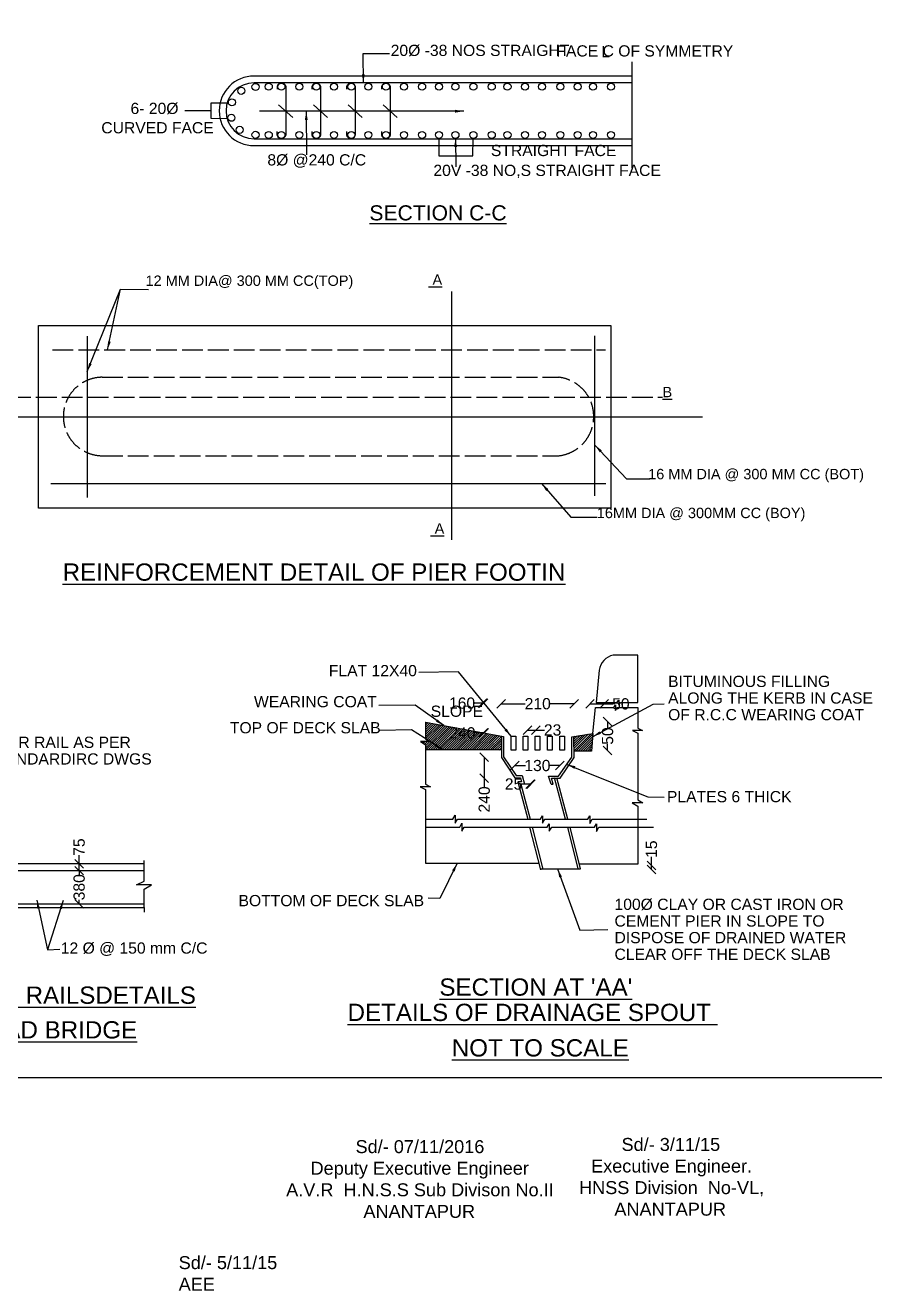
# Model space of a CAD drawing. Header units: millimetres. Extents: x 5124 to 2776411, y 2311 to 44880200.
# Drawn here: x 2754895 to 2764729, y 44857051 to 44871707 of the extents above; entities that cross this region are included whole.
import ezdxf

# ---------------------------------------------------------------- set-up
doc = ezdxf.new("R2010")
doc.units = ezdxf.units.MM
doc.header["$MEASUREMENT"] = 0
doc.linetypes.add('ACAD_ISO02W100', pattern=[15, 12, -3])
for name, color, linetype in [('DIMENSION', 7, 'Continuous'), ('DRAWING', 2, 'Continuous'), ('TEXT', 7, 'Continuous')]:
    doc.layers.add(name, color=color, linetype=linetype)
doc.styles.get("Standard").update_dxf_attribs({"font": 'arial.ttf', "height": 130})
doc.dimstyles.get("Standard").update_dxf_attribs({"dimtxt": 130, "dimasz": 100, "dimexe": 0.18, "dimexo": 0.0625, "dimgap": 0.09, "dimtad": 0, "dimdec": 0, "dimzin": 0, "dimdsep": 46, "dimtxsty": 'Standard', "dimblk": 'OBLIQUE', "dimcen": 0.09, "dimse1": 1, "dimse2": 1, "dimadec": 0, "dimazin": 0, "dimtfac": 1, "dimtdec": 0, "dimtofl": 0, "dimtmove": 0, "dimatfit": 3, "dimfxl": 1, "dimtolj": 1, "dimtzin": 0, "dimarcsym": 0})
pattern_1 = [(45, (0, 0), (-13.258252147, 13.258252147), [])]

# ---------------------------------------------------------------- blocks, each defined once
blk = doc.blocks.new('_Oblique')
at = {"color": 0, "linetype": 'ByBlock', "lineweight": -2}
blk.add_line((-0.5, -0.5), (0.5, 0.5), dxfattribs=at)
blk = doc.blocks.new('*D43')
at = {"layer": 'Defpoints', "color": 0, "transparency": 16777216}
for p in [(2762129, 44861977), (2762145, 44861977), (2762129, 44861929)]:
    blk.add_point(p, dxfattribs=at)
at = {"layer": 'DIMENSION', "color": 0, "lineweight": -2, "transparency": 16777216}
for p, q in [((2762145, 44861977), (2762145, 44862077)), ((2762145, 44861929), (2762145, 44861977))]:
    blk.add_line(p, q, dxfattribs=at)
at = {"layer": 'DIMENSION', "color": 0, "lineweight": -2, "transparency": 16777216, "xscale": 100, "yscale": 100, "zscale": 100}
for p, rotation in [((2762145, 44861977), 90), ((2762145, 44861929), 270)]:
    blk.add_blockref('_Oblique', p, dxfattribs=dict(at, rotation=rotation))
at = {"layer": 'DIMENSION', "color": 0, "transparency": 16777216, "insert": (2762145, 44862165), "char_height": 130, "attachment_point": 5, "rotation": 90}
blk.add_mtext('\\A1;15', dxfattribs=at)
blk = doc.blocks.new('*D44')
at = {"layer": 'Defpoints', "color": 0, "transparency": 16777216}
for p in [(2760750, 44863013), (2760742, 44862920), (2760742, 44862919)]:
    blk.add_point(p, dxfattribs=at)
at = {"layer": 'DIMENSION', "color": 0, "lineweight": -2, "transparency": 16777216}
for p, q in [((2760742, 44862919), (2760642, 44862919)), ((2760750, 44862919), (2760742, 44862919))]:
    blk.add_line(p, q, dxfattribs=at)
at = {"layer": 'DIMENSION', "color": 0, "lineweight": -2, "transparency": 16777216, "xscale": 100, "yscale": 100, "zscale": 100, "rotation": 180}
blk.add_blockref('_Oblique', (2760742, 44862919), dxfattribs=at)
at = {"layer": 'DIMENSION', "color": 0, "lineweight": -2, "transparency": 16777216, "xscale": 100, "yscale": 100, "zscale": 100}
blk.add_blockref('_Oblique', (2760750, 44862919), dxfattribs=at)
at = {"layer": 'DIMENSION', "color": 0, "transparency": 16777216, "insert": (2760548, 44862919), "char_height": 130, "attachment_point": 5}
blk.add_mtext('\\A1;25', dxfattribs=at)
blk = doc.blocks.new('*D45')
at = {"layer": 'Defpoints', "color": 0, "transparency": 16777216}
for p in [(2760564, 44863145), (2761084, 44863148), (2761084, 44863133)]:
    blk.add_point(p, dxfattribs=at)
at = {"layer": 'DIMENSION', "color": 0, "lineweight": -2, "transparency": 16777216}
for p, q in [((2760564, 44863133), (2760687, 44863133)), ((2761084, 44863133), (2760962, 44863133))]:
    blk.add_line(p, q, dxfattribs=at)
at = {"layer": 'DIMENSION', "color": 0, "lineweight": -2, "transparency": 16777216, "xscale": 100, "yscale": 100, "zscale": 100, "rotation": 180}
blk.add_blockref('_Oblique', (2760564, 44863133), dxfattribs=at)
at = {"layer": 'DIMENSION', "color": 0, "lineweight": -2, "transparency": 16777216, "xscale": 100, "yscale": 100, "zscale": 100}
blk.add_blockref('_Oblique', (2761084, 44863133), dxfattribs=at)
at = {"layer": 'DIMENSION', "color": 0, "transparency": 16777216, "insert": (2760824, 44863133), "char_height": 130, "attachment_point": 5}
blk.add_mtext('\\A1;130', dxfattribs=at)
blk = doc.blocks.new('*D46')
at = {"layer": 'Defpoints', "color": 0, "transparency": 16777216}
for p in [(2761597, 44863642), (2761637, 44863642), (2761589, 44863309)]:
    blk.add_point(p, dxfattribs=at)
at = {"layer": 'DIMENSION', "color": 0, "lineweight": -2, "transparency": 16777216}
for p, q in [((2761637, 44863642), (2761637, 44863568)), ((2761637, 44863309), (2761637, 44863382))]:
    blk.add_line(p, q, dxfattribs=at)
at = {"layer": 'DIMENSION', "color": 0, "lineweight": -2, "transparency": 16777216, "xscale": 100, "yscale": 100, "zscale": 100}
for p, rotation in [((2761637, 44863642), 90), ((2761637, 44863309), 270)]:
    blk.add_blockref('_Oblique', p, dxfattribs=dict(at, rotation=rotation))
at = {"layer": 'DIMENSION', "color": 0, "transparency": 16777216, "insert": (2761637, 44863475), "char_height": 130, "attachment_point": 5, "rotation": 90}
blk.add_mtext('\\A1;50', dxfattribs=at)
blk = doc.blocks.new('*D47')
at = {"layer": 'Defpoints', "color": 0, "transparency": 16777216}
for p in [(2761597, 44863847), (2761433, 44863644), (2761597, 44863642)]:
    blk.add_point(p, dxfattribs=at)
at = {"layer": 'DIMENSION', "color": 0, "lineweight": -2, "transparency": 16777216}
for p, q in [((2761433, 44863847), (2761597, 44863847)), ((2761597, 44863847), (2761697, 44863847))]:
    blk.add_line(p, q, dxfattribs=at)
at = {"layer": 'DIMENSION', "color": 0, "lineweight": -2, "transparency": 16777216, "xscale": 100, "yscale": 100, "zscale": 100, "rotation": 180}
blk.add_blockref('_Oblique', (2761433, 44863847), dxfattribs=at)
at = {"layer": 'DIMENSION', "color": 0, "lineweight": -2, "transparency": 16777216, "xscale": 100, "yscale": 100, "zscale": 100}
blk.add_blockref('_Oblique', (2761597, 44863847), dxfattribs=at)
at = {"layer": 'DIMENSION', "color": 0, "transparency": 16777216, "insert": (2761790, 44863847), "char_height": 130, "attachment_point": 5}
blk.add_mtext('\\A1;50', dxfattribs=at)
blk = doc.blocks.new('*D48')
at = {"layer": 'Defpoints', "color": 0, "transparency": 16777216}
for p in [(2760710, 44863552), (2760805, 44863545), (2760805, 44863545)]:
    blk.add_point(p, dxfattribs=at)
at = {"layer": 'DIMENSION', "color": 0, "lineweight": -2, "transparency": 16777216}
for p, q in [((2760710, 44863545), (2760805, 44863545)), ((2760805, 44863545), (2760905, 44863545))]:
    blk.add_line(p, q, dxfattribs=at)
at = {"layer": 'DIMENSION', "color": 0, "lineweight": -2, "transparency": 16777216, "xscale": 100, "yscale": 100, "zscale": 100, "rotation": 180}
blk.add_blockref('_Oblique', (2760710, 44863545), dxfattribs=at)
at = {"layer": 'DIMENSION', "color": 0, "lineweight": -2, "transparency": 16777216, "xscale": 100, "yscale": 100, "zscale": 100}
blk.add_blockref('_Oblique', (2760805, 44863545), dxfattribs=at)
at = {"layer": 'DIMENSION', "color": 0, "transparency": 16777216, "insert": (2761000, 44863545), "char_height": 130, "attachment_point": 5}
blk.add_mtext('\\A1;23', dxfattribs=at)
blk = doc.blocks.new('*D49')
at = {"layer": 'Defpoints', "color": 0, "transparency": 16777216}
for p in [(2760406, 44863841), (2761250, 44863849), (2761250, 44863847)]:
    blk.add_point(p, dxfattribs=at)
at = {"layer": 'DIMENSION', "color": 0, "lineweight": -2, "transparency": 16777216}
for p, q in [((2760406, 44863849), (2760684, 44863849)), ((2761250, 44863849), (2760973, 44863849))]:
    blk.add_line(p, q, dxfattribs=at)
at = {"layer": 'DIMENSION', "color": 0, "lineweight": -2, "transparency": 16777216, "xscale": 100, "yscale": 100, "zscale": 100, "rotation": 180}
blk.add_blockref('_Oblique', (2760406, 44863849), dxfattribs=at)
at = {"layer": 'DIMENSION', "color": 0, "lineweight": -2, "transparency": 16777216, "xscale": 100, "yscale": 100, "zscale": 100}
blk.add_blockref('_Oblique', (2761250, 44863849), dxfattribs=at)
at = {"layer": 'DIMENSION', "color": 0, "transparency": 16777216, "insert": (2760828, 44863849), "char_height": 130, "attachment_point": 5}
blk.add_mtext('\\A1;210', dxfattribs=at)
blk = doc.blocks.new('*D50')
at = {"layer": 'Defpoints', "color": 0, "transparency": 16777216}
for p in [(2760198, 44863229), (2760208, 44862986), (2760209, 44862986)]:
    blk.add_point(p, dxfattribs=at)
at = {"layer": 'DIMENSION', "color": 0, "lineweight": -2, "transparency": 16777216}
for p, q in [((2760209, 44863229), (2760209, 44862986)), ((2760209, 44862986), (2760209, 44862886))]:
    blk.add_line(p, q, dxfattribs=at)
at = {"layer": 'DIMENSION', "color": 0, "lineweight": -2, "transparency": 16777216, "xscale": 100, "yscale": 100, "zscale": 100}
for p, rotation in [((2760209, 44863229), 90), ((2760209, 44862986), 270)]:
    blk.add_blockref('_Oblique', p, dxfattribs=dict(at, rotation=rotation))
at = {"layer": 'DIMENSION', "color": 0, "transparency": 16777216, "insert": (2760209, 44862741), "char_height": 130, "attachment_point": 5, "rotation": 90}
blk.add_mtext('\\A1;240', dxfattribs=at)
blk = doc.blocks.new('*D51')
at = {"layer": 'Defpoints', "color": 0, "transparency": 16777216}
for p in [(2760200, 44863511), (2760200, 44863473), (2760209, 44863229)]:
    blk.add_point(p, dxfattribs=at)
at = {"layer": 'DIMENSION', "color": 0, "lineweight": -2, "transparency": 16777216}
for p, q in [((2760200, 44863511), (2760100, 44863511)), ((2760209, 44863511), (2760200, 44863511))]:
    blk.add_line(p, q, dxfattribs=at)
at = {"layer": 'DIMENSION', "color": 0, "lineweight": -2, "transparency": 16777216, "xscale": 100, "yscale": 100, "zscale": 100, "rotation": 180}
blk.add_blockref('_Oblique', (2760200, 44863511), dxfattribs=at)
at = {"layer": 'DIMENSION', "color": 0, "lineweight": -2, "transparency": 16777216, "xscale": 100, "yscale": 100, "zscale": 100}
blk.add_blockref('_Oblique', (2760209, 44863511), dxfattribs=at)
at = {"layer": 'DIMENSION', "color": 0, "transparency": 16777216, "insert": (2759956, 44863511), "char_height": 130, "attachment_point": 5}
blk.add_mtext('\\A1;240', dxfattribs=at)
blk = doc.blocks.new('*D52')
at = {"layer": 'Defpoints', "color": 0, "transparency": 16777216}
for p in [(2760189, 44863856), (2760189, 44863752), (2760200, 44863511)]:
    blk.add_point(p, dxfattribs=at)
at = {"layer": 'DIMENSION', "color": 0, "lineweight": -2, "transparency": 16777216}
for p, q in [((2760189, 44863856), (2760089, 44863856)), ((2760200, 44863856), (2760189, 44863856))]:
    blk.add_line(p, q, dxfattribs=at)
at = {"layer": 'DIMENSION', "color": 0, "lineweight": -2, "transparency": 16777216, "xscale": 100, "yscale": 100, "zscale": 100, "rotation": 180}
blk.add_blockref('_Oblique', (2760189, 44863856), dxfattribs=at)
at = {"layer": 'DIMENSION', "color": 0, "lineweight": -2, "transparency": 16777216, "xscale": 100, "yscale": 100, "zscale": 100}
blk.add_blockref('_Oblique', (2760200, 44863856), dxfattribs=at)
at = {"layer": 'DIMENSION', "color": 0, "transparency": 16777216, "insert": (2759952, 44863856), "char_height": 130, "attachment_point": 5}
blk.add_mtext('\\A1;160', dxfattribs=at)
blk = doc.blocks.new('*D54')
at = {"layer": 'Defpoints', "color": 0, "transparency": 16777216}
for p in [(2755519, 44861916), (2755519, 44861916), (2755519, 44861532)]:
    blk.add_point(p, dxfattribs=at)
at = {"layer": 'DIMENSION', "color": 0, "lineweight": -2, "transparency": 16777216}
for p, q in [((2755519, 44861916), (2755519, 44861867)), ((2755519, 44861532), (2755519, 44861580))]:
    blk.add_line(p, q, dxfattribs=at)
at = {"layer": 'DIMENSION', "color": 0, "lineweight": -2, "transparency": 16777216, "xscale": 100, "yscale": 100, "zscale": 100}
for p, rotation in [((2755519, 44861916), 90), ((2755519, 44861532), 270)]:
    blk.add_blockref('_Oblique', p, dxfattribs=dict(at, rotation=rotation))
at = {"layer": 'DIMENSION', "color": 0, "transparency": 16777216, "insert": (2755519, 44861724), "char_height": 130, "attachment_point": 5, "rotation": 90}
blk.add_mtext('\\A1;380', dxfattribs=at)
blk = doc.blocks.new('*D55')
at = {"layer": 'Defpoints', "color": 0, "transparency": 16777216}
for p in [(2755519, 44861996), (2755519, 44861996), (2755519, 44861916)]:
    blk.add_point(p, dxfattribs=at)
at = {"layer": 'DIMENSION', "color": 0, "lineweight": -2, "transparency": 16777216}
for p, q in [((2755519, 44861996), (2755519, 44862096)), ((2755519, 44861916), (2755519, 44861996))]:
    blk.add_line(p, q, dxfattribs=at)
at = {"layer": 'DIMENSION', "color": 0, "lineweight": -2, "transparency": 16777216, "xscale": 100, "yscale": 100, "zscale": 100}
for p, rotation in [((2755519, 44861996), 90), ((2755519, 44861916), 270)]:
    blk.add_blockref('_Oblique', p, dxfattribs=dict(at, rotation=rotation))
at = {"layer": 'DIMENSION', "color": 0, "transparency": 16777216, "insert": (2755519, 44862189), "char_height": 130, "attachment_point": 5, "rotation": 90}
blk.add_mtext('\\A1;75', dxfattribs=at)

msp = doc.modelspace()

# ---------------------------------------------------------------- hatches: boundary and pattern name
at = {"layer": 'DRAWING'}
h = msp.add_hatch(dxfattribs=at)
h.set_pattern_fill('ANSI31', color=0, scale=150, style=0)
h.set_pattern_definition(pattern_1)
h.paths.add_polyline_path([(2759527.9, 44863636.2), (2759527.9, 44863441), (2759571.5, 44863413.2), (2759469.1, 44863413.2), (2759527.9, 44863374.5), (2759527.9, 44863313.7), (2760406.5, 44863313.7), (2760406.5, 44863473.8)])
h = msp.add_hatch(dxfattribs=at)
h.set_pattern_fill('ANSI31', color=0, scale=150, style=0)
h.set_pattern_definition(pattern_1)
h.paths.add_polyline_path([(2761466, 44863505.3), (2761247.5, 44863471.1), (2761247.8, 44863300.6), (2761450.4, 44863301)])

# ---------------------------------------------------------------- linework, layer by layer
at = {"layer": 'DIMENSION', "color": 0}
msp.add_lwpolyline([(2759682.4, 44870397.1), (2759682.4, 44870194.4), (2760077.1, 44870194.4), (2760082.3, 44870397.1)], dxfattribs=at)
at = {"layer": 'DRAWING', "color": 0}
for points in [[(2736419, 44880200.3), (2776410.7, 44880200.3), (2776410.7, 44859515.4), (2736419, 44859515.4)], [(2755049.9, 44868231.3), (2761674.3, 44868231.3), (2761674.3, 44866114.7), (2755049.9, 44866114.7)], [(2760518.8, 44863474), (2760574.3, 44863474), (2760574.3, 44863311.3), (2760518.8, 44863311.3)], [(2760658.7, 44863474), (2760714.1, 44863474), (2760714.1, 44863311.3), (2760658.7, 44863311.3)], [(2760798.6, 44863474), (2760854, 44863474), (2760854, 44863311.3), (2760798.6, 44863311.3)], [(2760940.1, 44863474), (2760995.6, 44863474), (2760995.6, 44863311.3), (2760940.1, 44863311.3)], [(2761082.6, 44863474), (2761138, 44863474), (2761138, 44863311.3), (2761082.6, 44863311.3)]]:
    msp.add_lwpolyline(points, close=True, dxfattribs=at)
for points in [[(2761919, 44871285.5), (2761919, 44870056.6)], [(2757232.4, 44870806), (2757044, 44870806), (2757044, 44870630), (2757231.9, 44870629.2)], [(2757827.9, 44870784.6), (2757991.7, 44870639.7)], [(2758231.7, 44870784.6), (2758395.5, 44870639.7)], [(2758631.4, 44870784.6), (2758795.2, 44870639.7)], [(2759037.2, 44870784.6), (2759201, 44870639.7)], [(2757044, 44870718), (2756741.5, 44870718)], [(2759830.5, 44868625.7), (2759830.5, 44865746.1)], [(2755611.9, 44868107.9), (2755611.9, 44866236.3)], [(2761490.2, 44866257.7), (2761490.2, 44868110.5)], [(2746403.4, 44867170.6), (2762733.9, 44867170.6)], [(2755189.4, 44866400.3), (2761615.1, 44866400.3)], [(2760982.5, 44862917.2), (2760954.4, 44863009.4), (2761069.8, 44863009.4), (2761224.1, 44863230.6), (2761224.1, 44863467.4), (2761466, 44863505.3), (2761498.1, 44863806), (2761710.5, 44863806), (2761727.8, 44863835), (2761727.8, 44863772.2), (2761744.5, 44863806), (2761985.5, 44863806), (2761985.5, 44863566.1), (2762041.6, 44863538.1), (2761923.5, 44863538.1), (2761985.5, 44863509.5), (2761985.5, 44862735.2), (2762043.6, 44862700.1), (2761920.3, 44862700.1), (2761985.5, 44862664.8), (2761985.5, 44861990.2), (2761309.7, 44861992)], [(2759527.9, 44863636.2), (2759527.9, 44863441), (2759571.5, 44863413.2), (2759469.1, 44863413.2), (2759527.9, 44863374.5), (2759527.9, 44862918.6), (2759588.3, 44862886.5), (2759468.1, 44862886.5), (2759527.9, 44862855.1), (2759527.9, 44862001.6), (2760839.8, 44862001.6)], [(2759527.9, 44863636.2), (2760432.8, 44863468.9), (2760432.8, 44863235.8), (2760577.9, 44863016.9), (2760646, 44863016.9), (2760676.6, 44862918.5), (2760632.2, 44862918.5), (2760738.7, 44862513.3)], [(2760406.5, 44863473.8), (2760406.5, 44863227.9), (2760563.7, 44862990.5), (2760626.6, 44862990.5), (2760640.8, 44862944.8), (2760598.1, 44862944.8), (2760711.4, 44862513.3)], [(2760982.5, 44862917.2), (2761006.6, 44862917.2), (2760987.8, 44862988.5), (2761086.4, 44862988.5), (2761248, 44863227.7), (2761247.5, 44863471.1)], [(2761466, 44863505.3), (2761450.4, 44863301), (2761247.8, 44863300.6)], [(2760406.5, 44863313.7), (2759527.9, 44863313.7)], [(2754025.8, 44863089.4), (2754025.8, 44862048.4), (2754117.5, 44861952.2), (2754117.5, 44861489), (2756272.2, 44861489), (2756272.2, 44861433.8)], [(2761149.2, 44862513.3), (2761020.2, 44862990.1)], [(2761176.6, 44862513.3), (2761047.5, 44862990.1)], [(2759527.9, 44862513.3), (2759846.5, 44862513.3), (2759872.2, 44862560.7), (2759872.2, 44862467.8), (2759898, 44862513.3), (2760859.5, 44862513.3), (2760883.4, 44862552.8), (2760883.4, 44862466.4), (2760910.9, 44862513.3), (2761407.6, 44862513.3), (2761429.6, 44862552), (2761429.6, 44862461.3), (2761458.2, 44862513.3), (2762089.7, 44862513.3)], [(2759527.9, 44862419.9), (2759925.1, 44862419.9), (2759950.8, 44862467.3), (2759950.8, 44862374.3), (2759976.5, 44862419.9), (2760938.1, 44862419.9), (2760962, 44862459.4), (2760962, 44862372.9), (2760989.5, 44862419.9), (2761486.2, 44862419.9), (2761508.2, 44862458.5), (2761508.2, 44862367.9), (2761536.7, 44862419.9), (2762168.3, 44862419.9)], [(2760732.4, 44862419.9), (2760860, 44861927.1)], [(2760763, 44862419.9), (2760888.7, 44861934.5)], [(2760857.8, 44861935.7), (2761323.7, 44861935.7), (2761203.5, 44862419.9)], [(2761174.1, 44862419.9), (2761292.4, 44861935.7)], [(2756272.2, 44861996), (2754463.7, 44861996)], [(2756272.2, 44861489), (2756272.2, 44861701.8), (2756356.2, 44861753.6), (2756184.3, 44861753.6), (2756272.2, 44861795.5), (2756272.2, 44862035.6)], [(2754152.5, 44861532.2), (2756272.2, 44861532.2)]]:
    msp.add_lwpolyline(points, dxfattribs=at)
for points in [[(2761919, 44871120.1), (2757543.5, 44871120.1, 1), (2757543.5, 44870313.3), (2761919, 44870313.3)], [(2761919, 44871040.4), (2757543.5, 44871040.4, 1), (2757543.5, 44870393.1), (2761919, 44870393.1)], [(2757813.6, 44870965.9), (2757813.6, 44871004, -0.7370625), (2757909.8, 44871003.4), (2757909.8, 44870437.7, -0.8948049), (2757812.5, 44870437.7), (2757812.5, 44870479.1)], [(2758217.3, 44870965.9), (2758217.3, 44871004, -0.7370625), (2758313.6, 44871003.4), (2758313.6, 44870437.7, -0.8948049), (2758216.3, 44870437.7), (2758216.3, 44870479.1)], [(2758617.1, 44870965.9), (2758617.1, 44871004, -0.7370625), (2758713.3, 44871003.4), (2758713.3, 44870437.7, -0.8948049), (2758616, 44870437.7), (2758616, 44870479.1)], [(2759022.9, 44870965.9), (2759022.9, 44871004, -0.7370625), (2759119.1, 44871003.4), (2759119.1, 44870437.7, -0.8948049), (2759021.8, 44870437.7), (2759021.8, 44870479.1)], [(2761986.2, 44864412.7), (2761701.1, 44864412.7, 0.3094899), (2761538.8, 44864238.8), (2761503.7, 44863864.8), (2761742.9, 44863864.8), (2761767.5, 44863892.5), (2761767.5, 44863832.3), (2761785.3, 44863864.8), (2761987.1, 44863864.8), (2761987.1, 44864412.7)], [(2756272.2, 44861915.6), (2754473.8, 44861915.6), (2754433.8, 44862304.9, 0.4515785), (2754394.5, 44862333), (2754229.4, 44862333), (2754229.4, 44863090.5), (2754025.8, 44863089.4)]]:
    msp.add_lwpolyline(points, format="xyb", dxfattribs=at)
at = {"layer": 'DRAWING', "color": 0, "linetype": 'ACAD_ISO02W100', "ltscale": 20}
for points in [[(2755209.8, 44867948.1), (2761614.3, 44867948.1)], [(2755783.3, 44867630.9), (2761071.6, 44867630.9)], [(2754718.9, 44867399.4), (2762272.5, 44867399.4)], [(2755783.3, 44866721.6), (2761071.6, 44866721.6)]]:
    msp.add_lwpolyline(points, dxfattribs=at)
at = {"layer": 'DRAWING', "color": 0}
for centre in [(2757560.6, 44870994.1), (2757714.3, 44870996.4), (2757860.9, 44870996.4), (2758068.2, 44870996.4), (2758263.7, 44870996.4), (2758469.3, 44870996.4), (2758669.8, 44870996.4), (2758867.6, 44870996.4), (2759069.8, 44870996.4), (2759280.5, 44870996.4), (2759489.4, 44870996.4), (2759684.9, 44870996.4), (2759875.3, 44870996.4), (2760083.4, 44870996.4), (2760295.7, 44870996.4), (2760477.7, 44870996.4), (2760680.9, 44870996.4), (2760877.9, 44870996.4), (2761088.8, 44870996.4), (2761289.3, 44870996.4), (2761466.9, 44870996.4), (2761675.3, 44870996.4), (2757395.4, 44870948.6), (2757287.2, 44870815.5), (2757281.4, 44870636.3), (2757377.3, 44870496.7), (2757560.6, 44870438.8), (2757714.3, 44870437.8), (2757860.9, 44870437.8), (2758068.2, 44870437.8), (2758263.7, 44870437.8), (2758469.3, 44870437.8), (2758669.8, 44870437.8), (2758867.6, 44870437.8), (2759069.8, 44870437.8), (2759280.5, 44870437.8), (2759489.4, 44870437.8), (2759684.9, 44870437.8), (2759875.3, 44870437.8), (2760083.4, 44870437.8), (2760295.7, 44870437.8), (2760477.7, 44870437.8), (2760680.9, 44870437.8), (2760877.9, 44870437.8), (2761088.8, 44870437.8), (2761289.3, 44870437.8), (2761466.9, 44870437.8), (2761675.3, 44870437.8)]:
    msp.add_circle(centre, 40.8, dxfattribs=at)
at = {"layer": 'DRAWING', "color": 0, "linetype": 'ACAD_ISO02W100', "ltscale": 20}
for centre, radius, start, end in [((2755790.4, 44867176.2), 454.7, 90.89799, 269.10201), ((2761018.8, 44867176.2), 457.7, 276.62873, 83.37127)]:
    msp.add_arc(centre, radius, start, end, dxfattribs=at)

# ---------------------------------------------------------------- texts
at = {"layer": 'TEXT', "color": 0}
for s, height, p in [('20Ø -38 NOS STRAIGHT', 130, (2759125.5, 44871351.8)), ('FACE C OF SYMMETRY', 130, (2761043.8, 44871345.9)), ('L', 130, (2761563.5, 44871337.1)), ('6- 20Ø', 130, (2756113.5, 44870680.1)), ('CURVED FACE', 130, (2755775.2, 44870455.9)), ('STRAIGHT FACE', 130, (2760285.5, 44870192.4)), ('8Ø @240 C/C', 130, (2757698, 44870083.9)), ('20V -38 NO,S STRAIGHT FACE', 130, (2759620.2, 44869962.1)), ('%%USECTION C-C', 175, (2758878.9, 44869447.5)), ('%%U A', 120, (2759563.2, 44868702.2)), ('12 MM DIA@ 300 MM CC(TOP)', 120, (2756287.3, 44868689.3)), ('%%UB', 120, (2762272.5, 44867399.4)), ('16 MM DIA @ 300 MM CC (BOT)', 120, (2762106.6, 44866449.4)), ('16MM DIA @ 300MM CC (BOY)', 120, (2761511.9, 44865999.1)), ('%%U A', 120, (2759588, 44865818.6)), ('%%UREINFORCEMENT DETAIL OF PIER FOOTIN', 200, (2755327.7, 44865274.3)), ('FLAT 12X40', 130, (2758409.4, 44864167.9)), ('BITUMINOUS FILLING ', 130, (2762337.1, 44864043.5)), ('WEARING COAT', 130, (2757542.7, 44863808.5)), ('ALONG THE KERB IN CASE', 130, (2762337.1, 44863850.7)), ('SLOPE', 130, (2759588.8, 44863697.7)), ('OF R.C.C WEARING COAT', 130, (2762337.1, 44863658)), ('TOP OF DECK SLAB ', 130, (2757263.5, 44863506.5)), ('HANR RAIL AS PER ', 130, (2754431.9, 44863337.8)), ('STANDARDIRC DWGS', 130, (2754431.9, 44863145)), ('PLATES 6 THICK', 130, (2762323.6, 44862708.5)), ('BOTTOM OF DECK SLAB', 130, (2757363.6, 44861504.3)), ('100Ø CLAY OR CAST IRON OR ', 130, (2761716.7, 44861461.3)), ('CEMENT PIER IN SLOPE TO ', 130, (2761716.7, 44861268.5)), ('DISPOSE OF DRAINED WATER', 130, (2761716.7, 44861075.7)), ('12 Ø @ 150 mm C/C', 130, (2755306.3, 44860954.7)), ('CLEAR OFF THE DECK SLAB', 130, (2761716.7, 44860882.9)), ("%%USECTION AT 'AA'", 200, (2759689.4, 44860468)), ('%%UKERB & HAND RAILSDETAILS', 200, (2752927.6, 44860374)), ('%%UDETAILS OF DRAINAGE SPOUT ', 200, (2758626.6, 44860174.7)), ('%%UOF ROAD BRIDGE', 200, (2753768.9, 44859972.2)), ('%%UNOT TO SCALE', 200, (2759833, 44859763.7))]:
    msp.add_text(s, height=height, dxfattribs=at).set_placement(p)
at = {"layer": 'TEXT', "color": 0, "char_height": 150, "attachment_point": 1}
for s, insert, width in [('\\pi812.88;Sd/- 07/11/2016 \\P\\pi291.81;Deputy Executive Engineer  \\P\\pi9.5668;A.V.R  H.N.S.S Sub Divison No.II \\P\\pi904.14;ANANTAPUR ', (2757906, 44858794.6), 3098.022), ('\\pi538.51;Sd/- 3/11/15 \\P\\pi185.97;Executive Engineer.   \\P\\pi46.811;HNSS Division  No-VL, \\P\\pi455.58;ANANTAPUR ', (2761259.8, 44858820), 2200.887), ('Sd/- 5/11/15 AEE', (2756670.9, 44857451.1), 1147.749)]:
    msp.add_mtext(s, dxfattribs=dict(at, insert=insert, width=width))

# ---------------------------------------------------------------- dimensions: what is measured, and where the dimension line sits
at = {"layer": 'DIMENSION', "color": 0}
for base, p1, p2, text, picture, middle in [((2760189.3, 44863855.8), (2760200.4, 44863510.6), (2760189.3, 44863752), '160', '*D52', (2759952, 44863855.8)), ((2761250.2, 44863848.7), (2760406.2, 44863841.3), (2761250.2, 44863846.9), '210', '*D49', (2760828.2, 44863848.7)), ((2761596.8, 44863847.5), (2761433.1, 44863644.5), (2761596.8, 44863642.4), '50', '*D47', (2761789.7, 44863847.5)), ((2760200.4, 44863510.6), (2760209.1, 44863228.8), (2760200.4, 44863473), '240', '*D51', (2759955.8, 44863510.6)), ((2760805.2, 44863545), (2760709.6, 44863552.4), (2760805.2, 44863545), '23', '*D48', (2760999.5, 44863545)), ((2761084.5, 44863133.2), (2760563.9, 44863145.1), (2761084.5, 44863148.1), '130', '*D45', (2760824.2, 44863133.2)), ((2760742.5, 44862918.7), (2760749.6, 44863013.4), (2760742.5, 44862919.9), '25', '*D44', (2760547.7, 44862918.7))]:
    dim = msp.add_linear_dim(base=base, p1=p1, p2=p2, text=text, dimstyle='Standard', dxfattribs=at)
    dim.commit()
    dim.dimension.update_dxf_attribs({"geometry": picture, "text_midpoint": middle})
for base, p1, p2, text, picture, middle in [((2761636.5, 44863642.4), (2761588.7, 44863308.5), (2761596.8, 44863642.4), '50', '*D46', (2761636.5, 44863475.5)), ((2760209.1, 44862985.8), (2760198, 44863228.8), (2760207.5, 44862985.8), '240', '*D50', (2760209.1, 44862741.2)), ((2755519.4, 44861996), (2755519.4, 44861915.6), (2755519.4, 44861996), '75', '*D55', (2755519.4, 44862189.2)), ((2762144.9, 44861977.4), (2762129, 44861928.9), (2762129, 44861977.4), '15', '*D43', (2762144.9, 44862165)), ((2755519.4, 44861915.6), (2755519.4, 44861532.2), (2755519.4, 44861915.6), '380', '*D54', (2755519.4, 44861723.9))]:
    dim = msp.add_linear_dim(base=base, p1=p1, p2=p2, angle=90, text=text, dimstyle='Standard', dxfattribs=at)
    dim.commit()
    dim.dimension.update_dxf_attribs({"geometry": picture, "text_midpoint": middle})

# ---------------------------------------------------------------- leaders
for points in [[(2758808.9, 44871040.4), (2758806.3, 44871379.3), (2759110.3, 44871379.8)], [(2758147.6, 44870712.2), (2758152.4, 44870207.2)], [(2759875.3, 44870397.1), (2759879.9, 44870068.7)], [(2755611.9, 44867696.9), (2755996.2, 44868650.9), (2756320.3, 44868645.5)], [(2755847.6, 44867948.1), (2755996.2, 44868650.9)], [(2761490.2, 44866845.5), (2761854.2, 44866454.6), (2762125, 44866454.2)], [(2760872.7, 44866400.3), (2761212, 44866008.6), (2761516.2, 44866009.6)], [(2760518.8, 44863474), (2759909.4, 44864217.2), (2759450.3, 44864210.9)], [(2761463.1, 44863467.6), (2762165.8, 44863846.1), (2762290.9, 44863847.7)], [(2759741.1, 44863596.8), (2759409, 44863834.6), (2758988.7, 44863830.3)], [(2759731.2, 44863313.7), (2759366.4, 44863549), (2759001.5, 44863540.5)], [(2761166, 44863147.3), (2762103.7, 44862771.9), (2762291.8, 44862767.7)], [(2759895, 44862001.6), (2759694, 44861592), (2759557.8, 44861597.4)], [(2761058.6, 44861935.7), (2761315.9, 44861226.9), (2761640.1, 44861235.1)], [(2755028, 44861575.7), (2755152.3, 44861000.7), (2755296.4, 44861005)], [(2755334.6, 44861570.7), (2755152.3, 44861000.7)]]:
    msp.add_leader(points, dimstyle='Standard', override={"dimgap": 0.09, "dimtad": 0}, dxfattribs=at)
at = {"layer": 'DRAWING', "color": 0}
msp.add_leader([(2759970.7, 44870712.2), (2757608.6, 44870712.2)], dimstyle='Standard', override={"dimgap": 0.09, "dimtad": 0}, dxfattribs=at)

doc.saveas('drawing.dxf')
